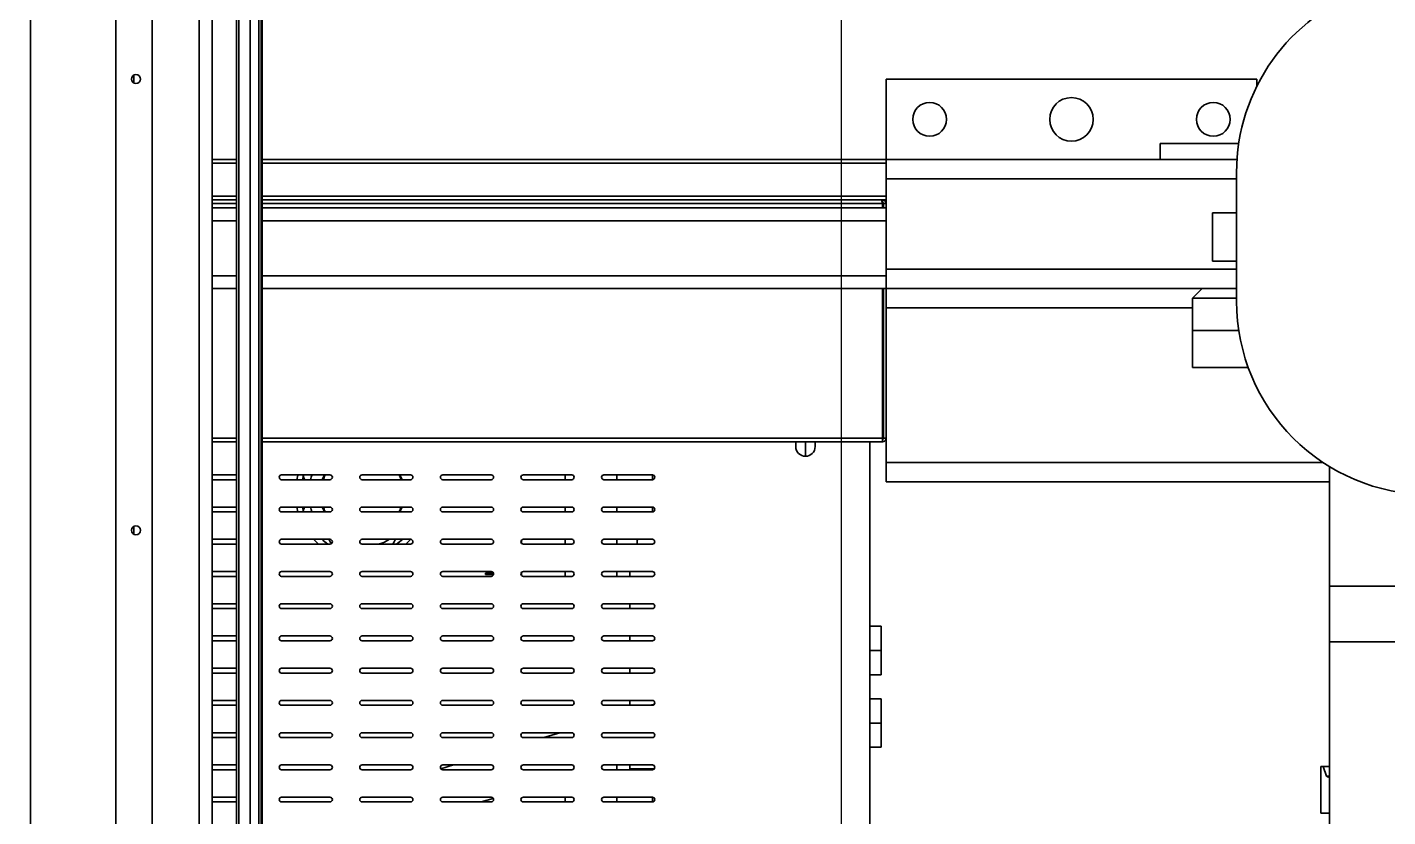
# Model space of a CAD drawing. Header units: millimetres. Extents: x -1052 to 3351, y 0 to 2015.
# Drawn here: x -390.74 to -378.26, y 1691.69 to 1698.94 of the extents above; entities that cross this region are included whole.
import ezdxf

# ---------------------------------------------------------------- set-up
doc = ezdxf.new("R2010")
doc.units = ezdxf.units.MM
doc.layers.add('COLUMN', color=3, linetype='Continuous')

msp = doc.modelspace()

# ---------------------------------------------------------------- linework, layer by layer
at = {"color": 7, "linetype": 'Continuous', "lineweight": 35}
for p, q in [((-389.597, 1706.2106), (-389.597, 1677.3074)), ((-389.597, 1706.2106), (-389.597, 1677.3074)), ((-389.1653, 1705.5597), (-389.1653, 1677.1151)), ((-389.1653, 1705.5597), (-389.1653, 1677.1151)), ((-389.0445, 1678.402), (-389.0445, 1705.5597)), ((-389.0445, 1678.402), (-389.0445, 1705.5597)), ((-390.7137, 1688.9189), (-390.7137, 1704.5983)), ((-390.7137, 1688.9189), (-390.7137, 1704.5983)), ((-389.9298, 1704.5983), (-389.9298, 1688.9189)), ((-389.9298, 1704.5983), (-389.9298, 1688.9189)), ((-388.8226, 1680.9166), (-388.8226, 1704.5835)), ((-388.8226, 1680.9166), (-388.8226, 1704.5835)), ((-388.7995, 1704.5835), (-388.7995, 1680.9166)), ((-388.7995, 1704.5835), (-388.7995, 1680.9166)), ((-388.6981, 1680.9166), (-388.6981, 1704.5835)), ((-388.6981, 1680.9166), (-388.6981, 1704.5835)), ((-388.6185, 1704.5835), (-388.6185, 1680.9166)), ((-388.6185, 1704.5835), (-388.6185, 1680.9166)), ((-388.5968, 1704.5835), (-388.5968, 1680.9166)), ((-388.5968, 1704.5835), (-388.5968, 1680.9166)), ((-388.5859, 1680.9166), (-388.5859, 1704.5835)), ((-388.5859, 1680.9166), (-388.5859, 1704.5835)), ((-389.7641, 1698.4955), (-389.7641, 1698.4238)), ((-389.7641, 1698.4955), (-389.7641, 1698.4238)), ((-379.4594, 1698.4597), (-382.8615, 1698.4597)), ((-382.8615, 1698.4597), (-382.8615, 1697.7201)), ((-379.4594, 1698.4597), (-382.8615, 1698.4597)), ((-382.8615, 1698.4597), (-382.8615, 1697.7201)), ((-379.4594, 1698.3936), (-379.4594, 1698.4597)), ((-379.4594, 1698.3936), (-379.4594, 1698.4597)), ((-379.6252, 1697.868), (-380.3469, 1697.868)), ((-380.3469, 1697.7201), (-380.3469, 1697.868)), ((-379.6252, 1697.868), (-380.3469, 1697.868)), ((-380.3469, 1697.7201), (-380.3469, 1697.868)), ((-389.0445, 1697.7201), (-388.8226, 1697.7201)), ((-389.0445, 1697.7201), (-388.8226, 1697.7201)), ((-389.0445, 1697.687), (-388.8226, 1697.687)), ((-389.0445, 1697.687), (-388.8226, 1697.687)), ((-388.5859, 1697.7201), (-382.8615, 1697.7201)), ((-388.5859, 1697.7201), (-382.8615, 1697.7201)), ((-388.5859, 1697.687), (-382.8615, 1697.687)), ((-388.5859, 1697.687), (-382.8615, 1697.687)), ((-382.8615, 1697.7201), (-382.8615, 1697.5426)), ((-379.6413, 1697.7201), (-382.8615, 1697.7201)), ((-382.8615, 1697.7201), (-382.8615, 1697.5426)), ((-379.6413, 1697.7201), (-382.8615, 1697.7201)), ((-382.8615, 1696.7142), (-382.8615, 1697.5426)), ((-379.6451, 1697.5426), (-382.8615, 1697.5426)), ((-382.8615, 1696.7142), (-382.8615, 1697.5426)), ((-379.6451, 1697.5426), (-382.8615, 1697.5426)), ((-379.6451, 1696.4198), (-379.6451, 1697.6031)), ((-379.6451, 1696.4198), (-379.6451, 1697.6031)), ((-389.0445, 1697.3834), (-388.8226, 1697.3834)), ((-389.0445, 1697.3834), (-388.8226, 1697.3834)), ((-388.5859, 1697.3834), (-382.8615, 1697.3834)), ((-388.5859, 1697.3834), (-382.8615, 1697.3834)), ((-389.0445, 1697.3503), (-388.8226, 1697.3503)), ((-389.0445, 1697.3503), (-388.8226, 1697.3503)), ((-388.8226, 1697.3172), (-389.0445, 1697.3172)), ((-388.8226, 1697.3172), (-389.0445, 1697.3172)), ((-388.8226, 1697.2763), (-389.0445, 1697.2763)), ((-388.8226, 1697.2763), (-389.0445, 1697.2763)), ((-388.5859, 1697.3503), (-382.8615, 1697.3503)), ((-388.5859, 1697.3503), (-382.8615, 1697.3503)), ((-382.8941, 1697.3172), (-388.5859, 1697.3172)), ((-382.8941, 1697.3172), (-388.5859, 1697.3172)), ((-382.8615, 1697.2763), (-388.5859, 1697.2763)), ((-382.8615, 1697.2763), (-388.5859, 1697.2763)), ((-382.8946, 1697.3503), (-382.8946, 1697.3281)), ((-382.8946, 1697.3503), (-382.8946, 1697.3281)), ((-382.8941, 1697.2763), (-382.8941, 1697.3172)), ((-382.8941, 1697.2763), (-382.8941, 1697.3172)), ((-382.8837, 1697.3172), (-382.8615, 1697.3172)), ((-382.8837, 1697.2763), (-382.8837, 1697.3172)), ((-382.8837, 1697.3172), (-382.8615, 1697.3172)), ((-382.8837, 1697.2763), (-382.8837, 1697.3172)), ((-379.6451, 1697.2334), (-379.867, 1697.2334)), ((-379.867, 1697.2334), (-379.867, 1696.7896)), ((-379.6451, 1697.2334), (-379.867, 1697.2334)), ((-379.867, 1697.2334), (-379.867, 1696.7896)), ((-388.8226, 1697.158), (-389.0445, 1697.158)), ((-388.8226, 1697.158), (-389.0445, 1697.158)), ((-382.8615, 1697.158), (-388.5859, 1697.158)), ((-382.8615, 1697.158), (-388.5859, 1697.158)), ((-379.867, 1696.7896), (-379.6451, 1696.7896)), ((-379.867, 1696.7896), (-379.6451, 1696.7896)), ((-388.8226, 1696.6551), (-389.0445, 1696.6551)), ((-388.8226, 1696.6551), (-389.0445, 1696.6551)), ((-382.8615, 1696.6551), (-388.5859, 1696.6551)), ((-382.8615, 1696.6551), (-388.5859, 1696.6551)), ((-382.8615, 1696.7142), (-382.8615, 1696.5367)), ((-379.6451, 1696.7142), (-382.8615, 1696.7142)), ((-382.8615, 1696.7142), (-382.8615, 1696.5367)), ((-379.6451, 1696.7142), (-382.8615, 1696.7142)), ((-388.8226, 1696.5367), (-389.0445, 1696.5367)), ((-388.8226, 1696.5367), (-389.0445, 1696.5367)), ((-382.8615, 1696.5367), (-388.5859, 1696.5367)), ((-382.8615, 1696.5367), (-388.5859, 1696.5367)), ((-382.8941, 1695.1646), (-382.8941, 1696.5367)), ((-382.8941, 1695.1646), (-382.8941, 1696.5367)), ((-382.8837, 1695.1646), (-382.8837, 1696.5367)), ((-382.8837, 1695.1646), (-382.8837, 1696.5367)), ((-382.8615, 1696.5367), (-382.8615, 1696.3592)), ((-379.9623, 1696.5367), (-382.8615, 1696.5367)), ((-382.8615, 1696.5367), (-382.8615, 1696.3592)), ((-379.9623, 1696.5367), (-382.8615, 1696.5367)), ((-379.9623, 1696.5367), (-380.0511, 1696.448)), ((-379.9623, 1696.5367), (-380.0511, 1696.448)), ((-379.9623, 1696.5367), (-379.6451, 1696.5367)), ((-379.9623, 1696.5367), (-379.6451, 1696.5367)), ((-382.8615, 1696.3592), (-382.8615, 1694.9392)), ((-380.0511, 1696.3592), (-382.8615, 1696.3592)), ((-382.8615, 1696.3592), (-382.8615, 1694.9392)), ((-380.0511, 1696.3592), (-382.8615, 1696.3592)), ((-379.6451, 1696.448), (-380.0511, 1696.448)), ((-380.0511, 1696.448), (-380.0511, 1696.1521)), ((-379.6451, 1696.448), (-380.0511, 1696.448)), ((-380.0511, 1696.448), (-380.0511, 1696.1521)), ((-379.6248, 1696.1521), (-380.0511, 1696.1521)), ((-380.0511, 1695.8119), (-380.0511, 1696.1521)), ((-379.6248, 1696.1521), (-380.0511, 1696.1521)), ((-380.0511, 1695.8119), (-380.0511, 1696.1521)), ((-379.5378, 1695.8119), (-380.0511, 1695.8119)), ((-379.5378, 1695.8119), (-380.0511, 1695.8119)), ((-382.8941, 1695.5013), (-382.8837, 1695.5013)), ((-382.8941, 1695.5013), (-382.8837, 1695.5013)), ((-388.8226, 1695.1646), (-389.0445, 1695.1646)), ((-388.8226, 1695.1646), (-389.0445, 1695.1646)), ((-388.8226, 1695.1315), (-389.0445, 1695.1315)), ((-388.8226, 1695.1315), (-389.0445, 1695.1315)), ((-382.8941, 1695.1646), (-388.5859, 1695.1646)), ((-382.8941, 1695.1646), (-388.5859, 1695.1646)), ((-382.8946, 1695.1315), (-388.5859, 1695.1315)), ((-382.8946, 1695.1315), (-388.5859, 1695.1315)), ((-383.6898, 1695.1315), (-383.6898, 1695.0862)), ((-383.6898, 1695.1315), (-383.6898, 1695.0862)), ((-383.6011, 1694.9974), (-383.6011, 1695.1315)), ((-383.6011, 1694.9974), (-383.6011, 1695.1315)), ((-383.5123, 1695.0862), (-383.5123, 1695.1315)), ((-383.5123, 1695.0862), (-383.5123, 1695.1315)), ((-383.0094, 1690.0717), (-383.0094, 1695.1315)), ((-383.0094, 1690.0717), (-383.0094, 1695.1315)), ((-382.8615, 1695.1646), (-382.8837, 1695.1646)), ((-382.8615, 1695.1646), (-382.8837, 1695.1646)), ((-382.8615, 1694.9392), (-382.8615, 1694.7617)), ((-378.8491, 1694.9392), (-382.8615, 1694.9392)), ((-382.8615, 1694.9392), (-382.8615, 1694.7617)), ((-378.8491, 1694.9392), (-382.8615, 1694.9392)), ((-378.7938, 1694.904), (-378.7938, 1693.8043)), ((-378.7938, 1694.904), (-378.7938, 1693.8043)), ((-388.8226, 1694.8273), (-389.0445, 1694.8273)), ((-388.8226, 1694.8273), (-389.0445, 1694.8273)), ((-389.0445, 1694.7829), (-388.8226, 1694.7829)), ((-389.0445, 1694.7829), (-388.8226, 1694.7829)), ((-387.9647, 1694.8273), (-388.4084, 1694.8273)), ((-387.9647, 1694.8273), (-388.4084, 1694.8273)), ((-388.4084, 1694.7829), (-387.9647, 1694.7829)), ((-388.4084, 1694.7829), (-387.9647, 1694.7829)), ((-388.2089, 1694.813), (-388.2046, 1694.8273)), ((-388.2089, 1694.813), (-388.2046, 1694.8273)), ((-387.2251, 1694.8273), (-387.6688, 1694.8273)), ((-387.2251, 1694.8273), (-387.6688, 1694.8273)), ((-387.6688, 1694.7829), (-387.2251, 1694.7829)), ((-387.6688, 1694.7829), (-387.2251, 1694.7829)), ((-386.4855, 1694.8273), (-386.9293, 1694.8273)), ((-386.4855, 1694.8273), (-386.9293, 1694.8273)), ((-386.9293, 1694.7829), (-386.4855, 1694.7829)), ((-386.9293, 1694.7829), (-386.4855, 1694.7829)), ((-385.7459, 1694.8273), (-386.1897, 1694.8273)), ((-385.7459, 1694.8273), (-386.1897, 1694.8273)), ((-386.1897, 1694.7829), (-385.7459, 1694.7829)), ((-386.1897, 1694.7829), (-385.7459, 1694.7829)), ((-385.8051, 1694.7829), (-385.8051, 1694.8273)), ((-385.8051, 1694.7829), (-385.8051, 1694.8273)), ((-385.0063, 1694.8273), (-385.4501, 1694.8273)), ((-385.0063, 1694.8273), (-385.4501, 1694.8273)), ((-385.4501, 1694.7829), (-385.0063, 1694.7829)), ((-385.4501, 1694.7829), (-385.0063, 1694.7829)), ((-385.3317, 1694.7829), (-385.3317, 1694.8273)), ((-385.3317, 1694.7829), (-385.3317, 1694.8273)), ((-385.0063, 1694.7829), (-385.0063, 1694.8273)), ((-385.0063, 1694.7829), (-385.0063, 1694.8273)), ((-378.7938, 1694.7617), (-382.8615, 1694.7617)), ((-378.7938, 1694.7617), (-382.8615, 1694.7617)), ((-388.8226, 1694.5315), (-389.0445, 1694.5315)), ((-388.8226, 1694.5315), (-389.0445, 1694.5315)), ((-389.0445, 1694.4871), (-388.8226, 1694.4871)), ((-389.0445, 1694.4871), (-388.8226, 1694.4871)), ((-387.9647, 1694.5315), (-388.4084, 1694.5315)), ((-387.9647, 1694.5315), (-388.4084, 1694.5315)), ((-388.4084, 1694.4871), (-387.9647, 1694.4871)), ((-388.4084, 1694.4871), (-387.9647, 1694.4871)), ((-388.2046, 1694.4871), (-388.2089, 1694.5014)), ((-388.2046, 1694.4871), (-388.2089, 1694.5014)), ((-387.2251, 1694.5315), (-387.6688, 1694.5315)), ((-387.2251, 1694.5315), (-387.6688, 1694.5315)), ((-387.6688, 1694.4871), (-387.2251, 1694.4871)), ((-387.6688, 1694.4871), (-387.2251, 1694.4871)), ((-386.4855, 1694.5315), (-386.9293, 1694.5315)), ((-386.4855, 1694.5315), (-386.9293, 1694.5315)), ((-386.9293, 1694.4871), (-386.4855, 1694.4871)), ((-386.9293, 1694.4871), (-386.4855, 1694.4871)), ((-385.7459, 1694.5315), (-386.1897, 1694.5315)), ((-385.7459, 1694.5315), (-386.1897, 1694.5315)), ((-386.1897, 1694.4871), (-385.7459, 1694.4871)), ((-386.1897, 1694.4871), (-385.7459, 1694.4871)), ((-385.8051, 1694.4871), (-385.8051, 1694.5315)), ((-385.8051, 1694.4871), (-385.8051, 1694.5315)), ((-385.0063, 1694.5315), (-385.4501, 1694.5315)), ((-385.0063, 1694.5315), (-385.4501, 1694.5315)), ((-385.4501, 1694.4871), (-385.0063, 1694.4871)), ((-385.4501, 1694.4871), (-385.0063, 1694.4871)), ((-385.3317, 1694.4871), (-385.3317, 1694.5315)), ((-385.3317, 1694.4871), (-385.3317, 1694.5315)), ((-385.0063, 1694.4871), (-385.0063, 1694.5315)), ((-385.0063, 1694.4871), (-385.0063, 1694.5315)), ((-389.7641, 1694.3538), (-389.7641, 1694.2821)), ((-389.7641, 1694.3538), (-389.7641, 1694.2821)), ((-388.8226, 1694.2356), (-389.0445, 1694.2356)), ((-388.8226, 1694.2356), (-389.0445, 1694.2356)), ((-387.9647, 1694.2356), (-388.4084, 1694.2356)), ((-387.9647, 1694.2356), (-388.4084, 1694.2356)), ((-387.2251, 1694.2356), (-387.6688, 1694.2356)), ((-387.2251, 1694.2356), (-387.6688, 1694.2356)), ((-386.4855, 1694.2356), (-386.9293, 1694.2356)), ((-386.4855, 1694.2356), (-386.9293, 1694.2356)), ((-385.7459, 1694.2356), (-386.1897, 1694.2356)), ((-385.7459, 1694.2356), (-386.1897, 1694.2356)), ((-385.8051, 1694.1913), (-385.8051, 1694.2356)), ((-385.8051, 1694.1913), (-385.8051, 1694.2356)), ((-385.0063, 1694.2356), (-385.4501, 1694.2356)), ((-385.0063, 1694.2356), (-385.4501, 1694.2356)), ((-385.3317, 1694.1913), (-385.3317, 1694.2356)), ((-385.3317, 1694.1913), (-385.3317, 1694.2356)), ((-385.1468, 1694.232), (-385.1321, 1694.2356)), ((-385.1468, 1694.2356), (-385.1468, 1694.232)), ((-385.1468, 1694.232), (-385.1321, 1694.2356)), ((-385.1468, 1694.2356), (-385.1468, 1694.232)), ((-389.0445, 1694.1913), (-388.8226, 1694.1913)), ((-389.0445, 1694.1913), (-388.8226, 1694.1913)), ((-388.4084, 1694.1913), (-387.9647, 1694.1913)), ((-388.4084, 1694.1913), (-387.9647, 1694.1913)), ((-387.6688, 1694.1913), (-387.2251, 1694.1913)), ((-387.6688, 1694.1913), (-387.2251, 1694.1913)), ((-386.9293, 1694.1913), (-386.4855, 1694.1913)), ((-386.9293, 1694.1913), (-386.4855, 1694.1913)), ((-386.207, 1694.2273), (-386.207, 1694.1996)), ((-386.207, 1694.2273), (-386.207, 1694.1996)), ((-386.1897, 1694.1913), (-385.7459, 1694.1913)), ((-386.1897, 1694.1913), (-385.7459, 1694.1913)), ((-385.4501, 1694.1913), (-385.0063, 1694.1913)), ((-385.4501, 1694.1913), (-385.0063, 1694.1913)), ((-385.1468, 1694.1913), (-385.1468, 1694.232)), ((-385.1468, 1694.1913), (-385.1468, 1694.232)), ((-388.8226, 1693.9398), (-389.0445, 1693.9398)), ((-388.8226, 1693.9398), (-389.0445, 1693.9398)), ((-389.0445, 1693.8954), (-388.8226, 1693.8954)), ((-389.0445, 1693.8954), (-388.8226, 1693.8954)), ((-387.9647, 1693.9398), (-388.4084, 1693.9398)), ((-387.9647, 1693.9398), (-388.4084, 1693.9398)), ((-388.4084, 1693.8954), (-387.9647, 1693.8954)), ((-388.4084, 1693.8954), (-387.9647, 1693.8954)), ((-387.2251, 1693.9398), (-387.6688, 1693.9398)), ((-387.2251, 1693.9398), (-387.6688, 1693.9398)), ((-387.6688, 1693.8954), (-387.2251, 1693.8954)), ((-387.6688, 1693.8954), (-387.2251, 1693.8954)), ((-386.4855, 1693.9398), (-386.9293, 1693.9398)), ((-386.4855, 1693.9398), (-386.9293, 1693.9398)), ((-386.9293, 1693.8954), (-386.4855, 1693.8954)), ((-386.9293, 1693.8954), (-386.4855, 1693.8954)), ((-386.4646, 1693.925), (-386.5373, 1693.925)), ((-386.5373, 1693.925), (-386.5373, 1693.9132)), ((-386.4646, 1693.925), (-386.5373, 1693.925)), ((-386.5373, 1693.925), (-386.5373, 1693.9132)), ((-386.5373, 1693.9132), (-386.4638, 1693.9132)), ((-386.5373, 1693.9132), (-386.4638, 1693.9132)), ((-386.207, 1693.9314), (-386.207, 1693.9038)), ((-386.207, 1693.9314), (-386.207, 1693.9038)), ((-385.7459, 1693.9398), (-386.1897, 1693.9398)), ((-385.7459, 1693.9398), (-386.1897, 1693.9398)), ((-386.1897, 1693.8954), (-385.7459, 1693.8954)), ((-386.1897, 1693.8954), (-385.7459, 1693.8954)), ((-385.8051, 1693.8954), (-385.8051, 1693.9398)), ((-385.8051, 1693.8954), (-385.8051, 1693.9398)), ((-385.0063, 1693.9398), (-385.4501, 1693.9398)), ((-385.0063, 1693.9398), (-385.4501, 1693.9398)), ((-385.4501, 1693.8954), (-385.0063, 1693.8954)), ((-385.4501, 1693.8954), (-385.0063, 1693.8954)), ((-385.3317, 1693.8954), (-385.3317, 1693.9398)), ((-385.3317, 1693.8954), (-385.3317, 1693.9398)), ((-385.2134, 1693.9398), (-385.2134, 1693.8954)), ((-385.2134, 1693.9398), (-385.2134, 1693.8954)), ((-378.7938, 1693.8043), (-378.1281, 1693.8043)), ((-378.7938, 1693.2956), (-378.7938, 1693.8043)), ((-378.7938, 1693.8043), (-378.1281, 1693.8043)), ((-378.7938, 1693.2956), (-378.7938, 1693.8043)), ((-388.8226, 1693.644), (-389.0445, 1693.644)), ((-388.8226, 1693.644), (-389.0445, 1693.644)), ((-387.9647, 1693.644), (-388.4084, 1693.644)), ((-387.9647, 1693.644), (-388.4084, 1693.644)), ((-387.2251, 1693.644), (-387.6688, 1693.644)), ((-387.2251, 1693.644), (-387.6688, 1693.644)), ((-386.4855, 1693.644), (-386.9293, 1693.644)), ((-386.4855, 1693.644), (-386.9293, 1693.644)), ((-385.7459, 1693.644), (-386.1897, 1693.644)), ((-385.7459, 1693.644), (-386.1897, 1693.644)), ((-385.0063, 1693.644), (-385.4501, 1693.644)), ((-385.0063, 1693.644), (-385.4501, 1693.644)), ((-385.2134, 1693.644), (-385.2134, 1693.5996)), ((-385.2134, 1693.644), (-385.2134, 1693.5996)), ((-389.0445, 1693.5996), (-388.8226, 1693.5996)), ((-389.0445, 1693.5996), (-388.8226, 1693.5996)), ((-388.4084, 1693.5996), (-387.9647, 1693.5996)), ((-388.4084, 1693.5996), (-387.9647, 1693.5996)), ((-387.6688, 1693.5996), (-387.2251, 1693.5996)), ((-387.6688, 1693.5996), (-387.2251, 1693.5996)), ((-386.9293, 1693.5996), (-386.4855, 1693.5996)), ((-386.9293, 1693.5996), (-386.4855, 1693.5996)), ((-386.1897, 1693.5996), (-385.7459, 1693.5996)), ((-386.1897, 1693.5996), (-385.7459, 1693.5996)), ((-385.4501, 1693.5996), (-385.0063, 1693.5996)), ((-385.4501, 1693.5996), (-385.0063, 1693.5996)), ((-382.9059, 1693.4369), (-383.0094, 1693.4369)), ((-382.9059, 1693.4369), (-383.0094, 1693.4369)), ((-382.9059, 1693.4369), (-382.9059, 1693.215)), ((-382.9059, 1693.4369), (-382.9059, 1693.215)), ((-388.8226, 1693.3481), (-389.0445, 1693.3481)), ((-388.8226, 1693.3481), (-389.0445, 1693.3481)), ((-389.0445, 1693.3037), (-388.8226, 1693.3037)), ((-389.0445, 1693.3037), (-388.8226, 1693.3037)), ((-387.9647, 1693.3481), (-388.4084, 1693.3481)), ((-387.9647, 1693.3481), (-388.4084, 1693.3481)), ((-388.4084, 1693.3037), (-387.9647, 1693.3037)), ((-388.4084, 1693.3037), (-387.9647, 1693.3037)), ((-387.2251, 1693.3481), (-387.6688, 1693.3481)), ((-387.2251, 1693.3481), (-387.6688, 1693.3481)), ((-387.6688, 1693.3037), (-387.2251, 1693.3037)), ((-387.6688, 1693.3037), (-387.2251, 1693.3037)), ((-386.4855, 1693.3481), (-386.9293, 1693.3481)), ((-386.4855, 1693.3481), (-386.9293, 1693.3481)), ((-386.9293, 1693.3037), (-386.4855, 1693.3037)), ((-386.9293, 1693.3037), (-386.4855, 1693.3037)), ((-385.7459, 1693.3481), (-386.1897, 1693.3481)), ((-385.7459, 1693.3481), (-386.1897, 1693.3481)), ((-386.1897, 1693.3037), (-385.7459, 1693.3037)), ((-386.1897, 1693.3037), (-385.7459, 1693.3037)), ((-385.0063, 1693.3481), (-385.4501, 1693.3481)), ((-385.0063, 1693.3481), (-385.4501, 1693.3481)), ((-385.4501, 1693.3037), (-385.0063, 1693.3037)), ((-385.4501, 1693.3037), (-385.0063, 1693.3037)), ((-385.2134, 1693.3481), (-385.2134, 1693.3037)), ((-385.2134, 1693.3481), (-385.2134, 1693.3037)), ((-378.1281, 1693.2956), (-378.7938, 1693.2956)), ((-378.7938, 1693.2956), (-378.7938, 1683.8749)), ((-378.1281, 1693.2956), (-378.7938, 1693.2956)), ((-378.7938, 1693.2956), (-378.7938, 1683.8749)), ((-382.9059, 1693.215), (-383.0094, 1693.215)), ((-382.9059, 1693.215), (-383.0094, 1693.215)), ((-382.9059, 1693.215), (-382.9059, 1692.9931)), ((-382.9059, 1693.215), (-382.9059, 1692.9931)), ((-388.8226, 1693.0523), (-389.0445, 1693.0523)), ((-388.8226, 1693.0523), (-389.0445, 1693.0523)), ((-389.0445, 1693.0079), (-388.8226, 1693.0079)), ((-389.0445, 1693.0079), (-388.8226, 1693.0079)), ((-387.9647, 1693.0523), (-388.4084, 1693.0523)), ((-387.9647, 1693.0523), (-388.4084, 1693.0523)), ((-388.4084, 1693.0079), (-387.9647, 1693.0079)), ((-388.4084, 1693.0079), (-387.9647, 1693.0079)), ((-387.2251, 1693.0523), (-387.6688, 1693.0523)), ((-387.2251, 1693.0523), (-387.6688, 1693.0523)), ((-387.6688, 1693.0079), (-387.2251, 1693.0079)), ((-387.6688, 1693.0079), (-387.2251, 1693.0079)), ((-386.4855, 1693.0523), (-386.9293, 1693.0523)), ((-386.4855, 1693.0523), (-386.9293, 1693.0523)), ((-386.9293, 1693.0079), (-386.4855, 1693.0079)), ((-386.9293, 1693.0079), (-386.4855, 1693.0079)), ((-385.7459, 1693.0523), (-386.1897, 1693.0523)), ((-385.7459, 1693.0523), (-386.1897, 1693.0523)), ((-386.1897, 1693.0079), (-385.7459, 1693.0079)), ((-386.1897, 1693.0079), (-385.7459, 1693.0079)), ((-385.0063, 1693.0523), (-385.4501, 1693.0523)), ((-385.0063, 1693.0523), (-385.4501, 1693.0523)), ((-385.4501, 1693.0079), (-385.0063, 1693.0079)), ((-385.4501, 1693.0079), (-385.0063, 1693.0079)), ((-385.2134, 1693.0523), (-385.2134, 1693.0079)), ((-385.2134, 1693.0523), (-385.2134, 1693.0079)), ((-383.0094, 1692.9931), (-382.9059, 1692.9931)), ((-383.0094, 1692.9931), (-382.9059, 1692.9931)), ((-388.8226, 1692.7564), (-389.0445, 1692.7564)), ((-388.8226, 1692.7564), (-389.0445, 1692.7564)), ((-387.9647, 1692.7564), (-388.4084, 1692.7564)), ((-387.9647, 1692.7564), (-388.4084, 1692.7564)), ((-387.2251, 1692.7564), (-387.6688, 1692.7564)), ((-387.2251, 1692.7564), (-387.6688, 1692.7564)), ((-386.4855, 1692.7564), (-386.9293, 1692.7564)), ((-386.4855, 1692.7564), (-386.9293, 1692.7564)), ((-385.7459, 1692.7564), (-386.1897, 1692.7564)), ((-385.7459, 1692.7564), (-386.1897, 1692.7564)), ((-385.0063, 1692.7564), (-385.4501, 1692.7564)), ((-385.0063, 1692.7564), (-385.4501, 1692.7564)), ((-385.2134, 1692.7564), (-385.2134, 1692.7121)), ((-385.2134, 1692.7564), (-385.2134, 1692.7121)), ((-382.9059, 1692.7712), (-383.0094, 1692.7712)), ((-382.9059, 1692.7712), (-383.0094, 1692.7712)), ((-382.9059, 1692.7712), (-382.9059, 1692.5494)), ((-382.9059, 1692.7712), (-382.9059, 1692.5494)), ((-389.0445, 1692.7121), (-388.8226, 1692.7121)), ((-389.0445, 1692.7121), (-388.8226, 1692.7121)), ((-388.4084, 1692.7121), (-387.9647, 1692.7121)), ((-388.4084, 1692.7121), (-387.9647, 1692.7121)), ((-387.6688, 1692.7121), (-387.2251, 1692.7121)), ((-387.6688, 1692.7121), (-387.2251, 1692.7121)), ((-386.9293, 1692.7121), (-386.4855, 1692.7121)), ((-386.9293, 1692.7121), (-386.4855, 1692.7121)), ((-386.1897, 1692.7121), (-385.7459, 1692.7121)), ((-386.1897, 1692.7121), (-385.7459, 1692.7121)), ((-385.4501, 1692.7121), (-385.0063, 1692.7121)), ((-385.4501, 1692.7121), (-385.0063, 1692.7121)), ((-385.0257, 1692.7121), (-384.9867, 1692.7239)), ((-385.0257, 1692.7121), (-384.9867, 1692.7239)), ((-382.9059, 1692.5494), (-383.0094, 1692.5494)), ((-382.9059, 1692.5494), (-383.0094, 1692.5494)), ((-382.9059, 1692.5494), (-382.9059, 1692.3275)), ((-382.9059, 1692.5494), (-382.9059, 1692.3275)), ((-388.8226, 1692.4606), (-389.0445, 1692.4606)), ((-388.8226, 1692.4606), (-389.0445, 1692.4606)), ((-389.0445, 1692.4162), (-388.8226, 1692.4162)), ((-389.0445, 1692.4162), (-388.8226, 1692.4162)), ((-387.9647, 1692.4606), (-388.4084, 1692.4606)), ((-387.9647, 1692.4606), (-388.4084, 1692.4606)), ((-388.4084, 1692.4162), (-387.9647, 1692.4162)), ((-388.4084, 1692.4162), (-387.9647, 1692.4162)), ((-387.2251, 1692.4606), (-387.6688, 1692.4606)), ((-387.2251, 1692.4606), (-387.6688, 1692.4606)), ((-387.6688, 1692.4162), (-387.2251, 1692.4162)), ((-387.6688, 1692.4162), (-387.2251, 1692.4162)), ((-386.4855, 1692.4606), (-386.9293, 1692.4606)), ((-386.4855, 1692.4606), (-386.9293, 1692.4606)), ((-386.9293, 1692.4162), (-386.4855, 1692.4162)), ((-386.9293, 1692.4162), (-386.4855, 1692.4162)), ((-385.7459, 1692.4606), (-386.1897, 1692.4606)), ((-385.7459, 1692.4606), (-386.1897, 1692.4606)), ((-386.1897, 1692.4162), (-385.7459, 1692.4162)), ((-386.1897, 1692.4162), (-385.7459, 1692.4162)), ((-386.0009, 1692.4162), (-385.8546, 1692.4606)), ((-386.0009, 1692.4162), (-385.8546, 1692.4606)), ((-385.0063, 1692.4606), (-385.4501, 1692.4606)), ((-385.0063, 1692.4606), (-385.4501, 1692.4606)), ((-385.4501, 1692.4162), (-385.0063, 1692.4162)), ((-385.4501, 1692.4162), (-385.0063, 1692.4162)), ((-383.0094, 1692.3275), (-382.9059, 1692.3275)), ((-383.0094, 1692.3275), (-382.9059, 1692.3275)), ((-388.8226, 1692.1648), (-389.0445, 1692.1648)), ((-388.8226, 1692.1648), (-389.0445, 1692.1648)), ((-389.0445, 1692.1204), (-388.8226, 1692.1204)), ((-389.0445, 1692.1204), (-388.8226, 1692.1204)), ((-387.9647, 1692.1648), (-388.4084, 1692.1648)), ((-387.9647, 1692.1648), (-388.4084, 1692.1648)), ((-388.4084, 1692.1204), (-387.9647, 1692.1204)), ((-388.4084, 1692.1204), (-387.9647, 1692.1204)), ((-387.2251, 1692.1648), (-387.6688, 1692.1648)), ((-387.2251, 1692.1648), (-387.6688, 1692.1648)), ((-387.6688, 1692.1204), (-387.2251, 1692.1204)), ((-387.6688, 1692.1204), (-387.2251, 1692.1204)), ((-386.947, 1692.1292), (-386.8299, 1692.1648)), ((-386.947, 1692.1292), (-386.8299, 1692.1648)), ((-386.4855, 1692.1648), (-386.9293, 1692.1648)), ((-386.4855, 1692.1648), (-386.9293, 1692.1648)), ((-386.9293, 1692.1204), (-386.4855, 1692.1204)), ((-386.9293, 1692.1204), (-386.4855, 1692.1204)), ((-385.7459, 1692.1648), (-386.1897, 1692.1648)), ((-385.7459, 1692.1648), (-386.1897, 1692.1648)), ((-386.1897, 1692.1204), (-385.7459, 1692.1204)), ((-386.1897, 1692.1204), (-385.7459, 1692.1204)), ((-385.0063, 1692.1648), (-385.4501, 1692.1648)), ((-385.0063, 1692.1648), (-385.4501, 1692.1648)), ((-385.4501, 1692.1204), (-385.0063, 1692.1204)), ((-385.4501, 1692.1204), (-385.0063, 1692.1204)), ((-385.3317, 1692.1204), (-385.3317, 1692.1648)), ((-385.3317, 1692.1204), (-385.3317, 1692.1648)), ((-385.2134, 1692.1648), (-385.2134, 1692.1278)), ((-385.2134, 1692.1648), (-385.2134, 1692.1278)), ((-385.2134, 1692.1278), (-385.2134, 1692.1204)), ((-384.9898, 1692.1278), (-385.2134, 1692.1278)), ((-385.2134, 1692.1278), (-385.2134, 1692.1204)), ((-384.9898, 1692.1278), (-385.2134, 1692.1278)), ((-378.8721, 1692.151), (-378.8721, 1691.722)), ((-378.8721, 1692.151), (-378.8513, 1692.151)), ((-378.8721, 1692.151), (-378.8721, 1691.722)), ((-378.8721, 1692.151), (-378.8513, 1692.151)), ((-378.8513, 1692.151), (-378.8191, 1692.0625)), ((-378.7938, 1692.151), (-378.8513, 1692.151)), ((-378.8513, 1692.151), (-378.8191, 1692.0625)), ((-378.7938, 1692.151), (-378.8513, 1692.151)), ((-378.7938, 1692.0625), (-378.8191, 1692.0625)), ((-378.7938, 1692.0625), (-378.8191, 1692.0625)), ((-378.8022, 1692.0511), (-378.7942, 1692.0511)), ((-378.8022, 1692.0511), (-378.7942, 1692.0511)), ((-388.8226, 1691.8689), (-389.0445, 1691.8689)), ((-388.8226, 1691.8689), (-389.0445, 1691.8689)), ((-387.9647, 1691.8689), (-388.4084, 1691.8689)), ((-387.9647, 1691.8689), (-388.4084, 1691.8689)), ((-387.2251, 1691.8689), (-387.6688, 1691.8689)), ((-387.2251, 1691.8689), (-387.6688, 1691.8689)), ((-386.4855, 1691.8689), (-386.9293, 1691.8689)), ((-386.4855, 1691.8689), (-386.9293, 1691.8689)), ((-386.207, 1691.8606), (-386.207, 1691.8601)), ((-386.207, 1691.8606), (-386.207, 1691.8601)), ((-385.7459, 1691.8689), (-386.1897, 1691.8689)), ((-385.7459, 1691.8689), (-386.1897, 1691.8689)), ((-385.8051, 1691.8689), (-385.8051, 1691.8246)), ((-385.8051, 1691.8689), (-385.8051, 1691.8246)), ((-385.0063, 1691.8689), (-385.4501, 1691.8689)), ((-385.0063, 1691.8689), (-385.4501, 1691.8689)), ((-385.3317, 1691.8246), (-385.3317, 1691.8689)), ((-385.3317, 1691.8246), (-385.3317, 1691.8689)), ((-385.0063, 1691.8246), (-385.0063, 1691.8689)), ((-385.0063, 1691.8246), (-385.0063, 1691.8689)), ((-389.0445, 1691.8246), (-388.8226, 1691.8246)), ((-389.0445, 1691.8246), (-388.8226, 1691.8246)), ((-388.4084, 1691.8246), (-387.9647, 1691.8246)), ((-388.4084, 1691.8246), (-387.9647, 1691.8246)), ((-387.6688, 1691.8246), (-387.2251, 1691.8246)), ((-387.6688, 1691.8246), (-387.2251, 1691.8246)), ((-386.9293, 1691.8246), (-386.4855, 1691.8246)), ((-386.9293, 1691.8246), (-386.4855, 1691.8246)), ((-386.5756, 1691.8246), (-386.4662, 1691.8577)), ((-386.5756, 1691.8246), (-386.4662, 1691.8577)), ((-386.2074, 1691.8601), (-386.207, 1691.8601)), ((-386.2074, 1691.8601), (-386.207, 1691.8601)), ((-386.1897, 1691.8246), (-385.7459, 1691.8246)), ((-386.1897, 1691.8246), (-385.7459, 1691.8246)), ((-385.4501, 1691.8246), (-385.0063, 1691.8246)), ((-385.4501, 1691.8246), (-385.0063, 1691.8246)), ((-378.8721, 1691.722), (-378.7938, 1691.722)), ((-378.8721, 1691.722), (-378.7938, 1691.722))]:
    msp.add_line(p, q, dxfattribs=at)
for points in [[(-388.2697, 1694.7829), (-388.2593, 1694.8252), (-388.2587, 1694.8273)], [(-388.2697, 1694.7829), (-388.2593, 1694.8252), (-388.2587, 1694.8273)], [(-388.2167, 1694.7829), (-388.214, 1694.794), (-388.2089, 1694.813)], [(-388.2167, 1694.7829), (-388.214, 1694.794), (-388.2089, 1694.813)], [(-388.0343, 1694.7829), (-388.032, 1694.7894), (-388.0158, 1694.8273)], [(-388.0343, 1694.7829), (-388.032, 1694.7894), (-388.0158, 1694.8273)], [(-387.3219, 1694.8273), (-387.3057, 1694.7894), (-387.3034, 1694.7829)], [(-387.3219, 1694.8273), (-387.3057, 1694.7894), (-387.3034, 1694.7829)], [(-388.2587, 1694.4871), (-388.2593, 1694.4892), (-388.2697, 1694.5315)], [(-388.2587, 1694.4871), (-388.2593, 1694.4892), (-388.2697, 1694.5315)], [(-388.2089, 1694.5014), (-388.214, 1694.5204), (-388.2167, 1694.5315)], [(-388.2089, 1694.5014), (-388.214, 1694.5204), (-388.2167, 1694.5315)], [(-388.0158, 1694.4871), (-388.032, 1694.525), (-388.0343, 1694.5315)], [(-388.0158, 1694.4871), (-388.032, 1694.525), (-388.0343, 1694.5315)], [(-387.3034, 1694.5315), (-387.3057, 1694.525), (-387.3219, 1694.4871)], [(-387.3034, 1694.5315), (-387.3057, 1694.525), (-387.3219, 1694.4871)], [(-388.0685, 1694.1913), (-388.0824, 1694.2035), (-388.1151, 1694.2356)], [(-388.0685, 1694.1913), (-388.0824, 1694.2035), (-388.1151, 1694.2356)], [(-387.2227, 1694.2355), (-387.2553, 1694.2035), (-387.2692, 1694.1913)], [(-387.2227, 1694.2355), (-387.2553, 1694.2035), (-387.2692, 1694.1913)]]:
    msp.add_lwpolyline(points, dxfattribs=at)
for centre, radius in [((-389.7449, 1698.4597), 0.0407), ((-389.7449, 1698.4597), 0.0407), ((-382.4621, 1698.0899), 0.1553), ((-382.4621, 1698.0899), 0.1553), ((-381.1604, 1698.0899), 0.1997), ((-381.1604, 1698.0899), 0.1997), ((-379.8588, 1698.0899), 0.1553), ((-379.8588, 1698.0899), 0.1553), ((-389.7449, 1694.318), 0.0407), ((-389.7449, 1694.318), 0.0407)]:
    msp.add_circle(centre, radius, dxfattribs=at)
for centre, radius, start, end in [((-377.8701, 1697.6031), 1.775, 109.08441, 180), ((-377.8701, 1697.6031), 1.775, 109.08441, 180), ((-377.8701, 1696.4198), 1.775, 180, 270), ((-377.8701, 1696.4198), 1.775, 180, 270), ((-383.6011, 1695.0862), 0.0888, 180, 270), ((-383.6011, 1695.0862), 0.0888, 180, 270), ((-383.6011, 1695.0862), 0.0888, 270, 0), ((-383.6011, 1695.0862), 0.0888, 270, 0), ((-388.4084, 1694.8051), 0.0222, 90, 270), ((-388.4084, 1694.8051), 0.0222, 90, 270), ((-387.9647, 1694.8051), 0.0222, 270, 90), ((-387.9647, 1694.8051), 0.0222, 270, 90), ((-387.6688, 1694.8051), 0.0222, 90, 270), ((-387.6688, 1694.8051), 0.0222, 90, 270), ((-387.2251, 1694.8051), 0.0222, 270, 90), ((-387.2251, 1694.8051), 0.0222, 270, 90), ((-386.9293, 1694.8051), 0.0222, 90, 270), ((-386.9293, 1694.8051), 0.0222, 90, 270), ((-386.4855, 1694.8051), 0.0222, 270, 90), ((-386.4855, 1694.8051), 0.0222, 270, 90), ((-386.1897, 1694.8051), 0.0222, 90, 270), ((-386.1897, 1694.8051), 0.0222, 90, 270), ((-385.7459, 1694.8051), 0.0222, 270, 90), ((-385.7459, 1694.8051), 0.0222, 270, 90), ((-385.4501, 1694.8051), 0.0222, 90, 270), ((-385.4501, 1694.8051), 0.0222, 90, 270), ((-385.0063, 1694.8051), 0.0222, 270, 90), ((-385.0063, 1694.8051), 0.0222, 270, 90), ((-388.4084, 1694.5093), 0.0222, 90, 270), ((-388.4084, 1694.5093), 0.0222, 90, 270), ((-387.9647, 1694.5093), 0.0222, 270, 90), ((-387.9647, 1694.5093), 0.0222, 270, 90), ((-387.6688, 1694.5093), 0.0222, 90, 270), ((-387.6688, 1694.5093), 0.0222, 90, 270), ((-387.2251, 1694.5093), 0.0222, 270, 90), ((-387.2251, 1694.5093), 0.0222, 270, 90), ((-386.9293, 1694.5093), 0.0222, 90, 270), ((-386.9293, 1694.5093), 0.0222, 90, 270), ((-386.4855, 1694.5093), 0.0222, 270, 90), ((-386.4855, 1694.5093), 0.0222, 270, 90), ((-386.1897, 1694.5093), 0.0222, 90, 270), ((-386.1897, 1694.5093), 0.0222, 90, 270), ((-385.7459, 1694.5093), 0.0222, 270, 90), ((-385.7459, 1694.5093), 0.0222, 270, 90), ((-385.4501, 1694.5093), 0.0222, 90, 270), ((-385.4501, 1694.5093), 0.0222, 90, 270), ((-385.0063, 1694.5093), 0.0222, 270, 90), ((-385.0063, 1694.5093), 0.0222, 270, 90), ((-388.4084, 1694.2134), 0.0222, 90, 270), ((-388.4084, 1694.2134), 0.0222, 90, 270), ((-387.6688, 1694.6572), 0.5621, 228.59038, 235.99076), ((-387.6688, 1694.6572), 0.5621, 228.59038, 235.99076), ((-387.9647, 1694.2134), 0.0222, 270, 90), ((-387.9647, 1694.2134), 0.0222, 270, 90), ((-387.6688, 1694.2134), 0.0222, 90, 270), ((-387.6688, 1694.2134), 0.0222, 90, 270), ((-387.6688, 1694.6572), 0.5621, 304.00924, 311.40962), ((-387.6688, 1694.6572), 0.5621, 304.00924, 311.40962), ((-387.2251, 1694.2134), 0.0222, 270, 90), ((-387.2251, 1694.2134), 0.0222, 270, 90), ((-386.9293, 1694.2134), 0.0222, 90, 270), ((-386.9293, 1694.2134), 0.0222, 90, 270), ((-386.4855, 1694.2134), 0.0222, 270, 90), ((-386.4855, 1694.2134), 0.0222, 270, 90), ((-386.1897, 1694.2134), 0.0222, 90, 270), ((-386.1897, 1694.2134), 0.0222, 90, 270), ((-385.7459, 1694.2134), 0.0222, 270, 90), ((-385.7459, 1694.2134), 0.0222, 270, 90), ((-385.4501, 1694.2134), 0.0222, 90, 270), ((-385.4501, 1694.2134), 0.0222, 90, 270), ((-385.0063, 1694.2134), 0.0222, 270, 90), ((-385.0063, 1694.2134), 0.0222, 270, 90), ((-388.4084, 1693.9176), 0.0222, 90, 270), ((-388.4084, 1693.9176), 0.0222, 90, 270), ((-387.9647, 1693.9176), 0.0222, 270, 90), ((-387.9647, 1693.9176), 0.0222, 270, 90), ((-387.6688, 1693.9176), 0.0222, 90, 270), ((-387.6688, 1693.9176), 0.0222, 90, 270), ((-387.2251, 1693.9176), 0.0222, 270, 90), ((-387.2251, 1693.9176), 0.0222, 270, 90), ((-386.9293, 1693.9176), 0.0222, 90, 270), ((-386.9293, 1693.9176), 0.0222, 90, 270), ((-386.4855, 1693.9176), 0.0222, 270, 90), ((-386.4855, 1693.9176), 0.0222, 270, 90), ((-386.1897, 1693.9176), 0.0222, 90, 270), ((-386.1897, 1693.9176), 0.0222, 90, 270), ((-385.7459, 1693.9176), 0.0222, 270, 90), ((-385.7459, 1693.9176), 0.0222, 270, 90), ((-385.4501, 1693.9176), 0.0222, 90, 270), ((-385.4501, 1693.9176), 0.0222, 90, 270), ((-385.0063, 1693.9176), 0.0222, 270, 90), ((-385.0063, 1693.9176), 0.0222, 270, 90), ((-388.4084, 1693.6218), 0.0222, 90, 270), ((-388.4084, 1693.6218), 0.0222, 90, 270), ((-387.9647, 1693.6218), 0.0222, 270, 90), ((-387.9647, 1693.6218), 0.0222, 270, 90), ((-387.6688, 1693.6218), 0.0222, 90, 270), ((-387.6688, 1693.6218), 0.0222, 90, 270), ((-387.2251, 1693.6218), 0.0222, 270, 90), ((-387.2251, 1693.6218), 0.0222, 270, 90), ((-386.9293, 1693.6218), 0.0222, 90, 270), ((-386.9293, 1693.6218), 0.0222, 90, 270), ((-386.4855, 1693.6218), 0.0222, 270, 90), ((-386.4855, 1693.6218), 0.0222, 270, 90), ((-386.1897, 1693.6218), 0.0222, 90, 270), ((-386.1897, 1693.6218), 0.0222, 90, 270), ((-385.7459, 1693.6218), 0.0222, 270, 90), ((-385.7459, 1693.6218), 0.0222, 270, 90), ((-385.4501, 1693.6218), 0.0222, 90, 270), ((-385.4501, 1693.6218), 0.0222, 90, 270), ((-385.0063, 1693.6218), 0.0222, 270, 90), ((-385.0063, 1693.6218), 0.0222, 270, 90), ((-388.4084, 1693.3259), 0.0222, 90, 270), ((-388.4084, 1693.3259), 0.0222, 90, 270), ((-387.9647, 1693.3259), 0.0222, 270, 90), ((-387.9647, 1693.3259), 0.0222, 270, 90), ((-387.6688, 1693.3259), 0.0222, 90, 270), ((-387.6688, 1693.3259), 0.0222, 90, 270), ((-387.2251, 1693.3259), 0.0222, 270, 90), ((-387.2251, 1693.3259), 0.0222, 270, 90), ((-386.9293, 1693.3259), 0.0222, 90, 270), ((-386.9293, 1693.3259), 0.0222, 90, 270), ((-386.4855, 1693.3259), 0.0222, 270, 90), ((-386.4855, 1693.3259), 0.0222, 270, 90), ((-386.1897, 1693.3259), 0.0222, 90, 270), ((-386.1897, 1693.3259), 0.0222, 90, 270), ((-385.7459, 1693.3259), 0.0222, 270, 90), ((-385.7459, 1693.3259), 0.0222, 270, 90), ((-385.4501, 1693.3259), 0.0222, 90, 270), ((-385.4501, 1693.3259), 0.0222, 90, 270), ((-385.0063, 1693.3259), 0.0222, 270, 90), ((-385.0063, 1693.3259), 0.0222, 270, 90), ((-388.4084, 1693.0301), 0.0222, 90, 270), ((-388.4084, 1693.0301), 0.0222, 90, 270), ((-387.9647, 1693.0301), 0.0222, 270, 90), ((-387.9647, 1693.0301), 0.0222, 270, 90), ((-387.6688, 1693.0301), 0.0222, 90, 270), ((-387.6688, 1693.0301), 0.0222, 90, 270), ((-387.2251, 1693.0301), 0.0222, 270, 90), ((-387.2251, 1693.0301), 0.0222, 270, 90), ((-386.9293, 1693.0301), 0.0222, 90, 270), ((-386.9293, 1693.0301), 0.0222, 90, 270), ((-386.4855, 1693.0301), 0.0222, 270, 90), ((-386.4855, 1693.0301), 0.0222, 270, 90), ((-386.1897, 1693.0301), 0.0222, 90, 270), ((-386.1897, 1693.0301), 0.0222, 90, 270), ((-385.7459, 1693.0301), 0.0222, 270, 90), ((-385.7459, 1693.0301), 0.0222, 270, 90), ((-385.4501, 1693.0301), 0.0222, 90, 270), ((-385.4501, 1693.0301), 0.0222, 90, 270), ((-385.0063, 1693.0301), 0.0222, 270, 90), ((-385.0063, 1693.0301), 0.0222, 270, 90), ((-388.4084, 1692.7343), 0.0222, 90, 270), ((-388.4084, 1692.7343), 0.0222, 90, 270), ((-387.9647, 1692.7343), 0.0222, 270, 90), ((-387.9647, 1692.7343), 0.0222, 270, 90), ((-387.6688, 1692.7343), 0.0222, 90, 270), ((-387.6688, 1692.7343), 0.0222, 90, 270), ((-387.2251, 1692.7343), 0.0222, 270, 90), ((-387.2251, 1692.7343), 0.0222, 270, 90), ((-386.9293, 1692.7343), 0.0222, 90, 270), ((-386.9293, 1692.7343), 0.0222, 90, 270), ((-386.4855, 1692.7343), 0.0222, 270, 90), ((-386.4855, 1692.7343), 0.0222, 270, 90), ((-386.1897, 1692.7343), 0.0222, 90, 270), ((-386.1897, 1692.7343), 0.0222, 90, 270), ((-385.7459, 1692.7343), 0.0222, 270, 90), ((-385.7459, 1692.7343), 0.0222, 270, 90), ((-385.4501, 1692.7343), 0.0222, 90, 270), ((-385.4501, 1692.7343), 0.0222, 90, 270), ((-385.0063, 1692.7343), 0.0222, 270, 90), ((-385.0063, 1692.7343), 0.0222, 270, 90), ((-388.4084, 1692.4384), 0.0222, 90, 270), ((-388.4084, 1692.4384), 0.0222, 90, 270), ((-387.9647, 1692.4384), 0.0222, 270, 90), ((-387.9647, 1692.4384), 0.0222, 270, 90), ((-387.6688, 1692.4384), 0.0222, 90, 270), ((-387.6688, 1692.4384), 0.0222, 90, 270), ((-387.2251, 1692.4384), 0.0222, 270, 90), ((-387.2251, 1692.4384), 0.0222, 270, 90), ((-386.9293, 1692.4384), 0.0222, 90, 270), ((-386.9293, 1692.4384), 0.0222, 90, 270), ((-386.4855, 1692.4384), 0.0222, 270, 90), ((-386.4855, 1692.4384), 0.0222, 270, 90), ((-386.1897, 1692.4384), 0.0222, 90, 270), ((-386.1897, 1692.4384), 0.0222, 90, 270), ((-385.7459, 1692.4384), 0.0222, 270, 90), ((-385.7459, 1692.4384), 0.0222, 270, 90), ((-385.4501, 1692.4384), 0.0222, 90, 270), ((-385.4501, 1692.4384), 0.0222, 90, 270), ((-385.0063, 1692.4384), 0.0222, 270, 90), ((-385.0063, 1692.4384), 0.0222, 270, 90), ((-388.4084, 1692.1426), 0.0222, 90, 270), ((-388.4084, 1692.1426), 0.0222, 90, 270), ((-387.9647, 1692.1426), 0.0222, 270, 90), ((-387.9647, 1692.1426), 0.0222, 270, 90), ((-387.6688, 1692.1426), 0.0222, 90, 270), ((-387.6688, 1692.1426), 0.0222, 90, 270), ((-387.2251, 1692.1426), 0.0222, 270, 90), ((-387.2251, 1692.1426), 0.0222, 270, 90), ((-386.9293, 1692.1426), 0.0222, 90, 270), ((-386.9293, 1692.1426), 0.0222, 90, 270), ((-386.4855, 1692.1426), 0.0222, 270, 90), ((-386.4855, 1692.1426), 0.0222, 270, 90), ((-386.1897, 1692.1426), 0.0222, 90, 270), ((-386.1897, 1692.1426), 0.0222, 90, 270), ((-385.7459, 1692.1426), 0.0222, 270, 90), ((-385.7459, 1692.1426), 0.0222, 270, 90), ((-385.4501, 1692.1426), 0.0222, 90, 270), ((-385.4501, 1692.1426), 0.0222, 90, 270), ((-385.0063, 1692.1426), 0.0222, 270, 90), ((-385.0063, 1692.1426), 0.0222, 270, 90), ((-388.4084, 1691.8467), 0.0222, 90, 270), ((-388.4084, 1691.8467), 0.0222, 90, 270), ((-387.9647, 1691.8467), 0.0222, 270, 90), ((-387.9647, 1691.8467), 0.0222, 270, 90), ((-387.6688, 1691.8467), 0.0222, 90, 270), ((-387.6688, 1691.8467), 0.0222, 90, 270), ((-387.2251, 1691.8467), 0.0222, 270, 90), ((-387.2251, 1691.8467), 0.0222, 270, 90), ((-386.9293, 1691.8467), 0.0222, 90, 270), ((-386.9293, 1691.8467), 0.0222, 90, 270), ((-386.4855, 1691.8467), 0.0222, 270, 90), ((-386.4855, 1691.8467), 0.0222, 270, 90), ((-386.1897, 1691.8467), 0.0222, 90, 270), ((-386.1897, 1691.8467), 0.0222, 90, 270), ((-385.7459, 1691.8467), 0.0222, 270, 90), ((-385.7459, 1691.8467), 0.0222, 270, 90), ((-385.4501, 1691.8467), 0.0222, 90, 270), ((-385.4501, 1691.8467), 0.0222, 90, 270), ((-385.0063, 1691.8467), 0.0222, 270, 90), ((-385.0063, 1691.8467), 0.0222, 270, 90)]:
    msp.add_arc(centre, radius, start, end, dxfattribs=at)
msp.add_ellipse((-378.8022, 1692.068), major_axis=(0.0179, 0), ratio=0.9424763, start_param=3.4720476, end_param=4.712389, dxfattribs=at)
msp.add_ellipse((-378.8022, 1692.068), major_axis=(0.0179, 0), ratio=0.9424763, start_param=3.4720476, end_param=4.712389, dxfattribs=at)
for points, knots in [([(-382.905, 1697.3503), (-382.9043, 1697.3499), (-382.9027, 1697.3492), (-382.9003, 1697.3433), (-382.8979, 1697.3347), (-382.8959, 1697.3254), (-382.8946, 1697.3194), (-382.8941, 1697.3172)], [0, 0, 0, 0, 0.5147849, 1.0411579, 1.5675455, 2.0938997, 2.3994381, 2.3994381, 2.3994381, 2.3994381]), ([(-382.905, 1697.3503), (-382.9043, 1697.3499), (-382.9027, 1697.3492), (-382.9003, 1697.3433), (-382.8979, 1697.3347), (-382.8959, 1697.3254), (-382.8946, 1697.3194), (-382.8941, 1697.3172)], [0, 0, 0, 0, 0.5147849, 1.0411579, 1.5675455, 2.0938997, 2.3994381, 2.3994381, 2.3994381, 2.3994381]), ([(-382.8615, 1697.3172), (-382.8619, 1697.3209), (-382.8626, 1697.3284), (-382.8684, 1697.3385), (-382.8771, 1697.346), (-382.8864, 1697.3498), (-382.8924, 1697.3501), (-382.8946, 1697.3503)], [0, 0, 0, 0, 0.7526016, 1.5222045, 2.2918112, 3.0613409, 3.5080586, 3.5080586, 3.5080586, 3.5080586]), ([(-382.8615, 1697.3172), (-382.8619, 1697.3209), (-382.8626, 1697.3284), (-382.8684, 1697.3385), (-382.8771, 1697.346), (-382.8864, 1697.3498), (-382.8924, 1697.3501), (-382.8946, 1697.3503)], [0, 0, 0, 0, 0.7526016, 1.5222045, 2.2918112, 3.0613409, 3.5080586, 3.5080586, 3.5080586, 3.5080586]), ([(-382.8837, 1697.3172), (-382.8839, 1697.3188), (-382.8843, 1697.3218), (-382.8871, 1697.3254), (-382.8907, 1697.3277), (-382.8934, 1697.328), (-382.8946, 1697.3281)], [0, 0, 0, 0, 0.3165313, 0.6107072, 0.9047928, 1.1538764, 1.1538764, 1.1538764, 1.1538764]), ([(-382.8837, 1697.3172), (-382.8839, 1697.3188), (-382.8843, 1697.3218), (-382.8871, 1697.3254), (-382.8907, 1697.3277), (-382.8934, 1697.328), (-382.8946, 1697.3281)], [0, 0, 0, 0, 0.3165313, 0.6107072, 0.9047928, 1.1538764, 1.1538764, 1.1538764, 1.1538764]), ([(-382.8941, 1695.1646), (-382.8942, 1695.1603), (-382.8943, 1695.1516), (-382.8944, 1695.1406), (-382.8945, 1695.133), (-382.8945, 1695.132), (-382.8946, 1695.1315)], [0, 0, 0, 0, 0.5592321, 1.1184636, 1.6776792, 2.2369082, 2.2369082, 2.2369082, 2.2369082]), ([(-382.8946, 1695.1315), (-382.8902, 1695.132), (-382.8816, 1695.133), (-382.8706, 1695.1406), (-382.863, 1695.1516), (-382.862, 1695.1603), (-382.8615, 1695.1646)], [0, 0, 0, 0, 0.8759278, 1.7518593, 2.6277908, 3.5037186, 3.5037186, 3.5037186, 3.5037186]), ([(-382.8946, 1695.1537), (-382.8932, 1695.1539), (-382.8903, 1695.1542), (-382.8867, 1695.1567), (-382.8842, 1695.1603), (-382.8839, 1695.1632), (-382.8837, 1695.1646)], [0, 0, 0, 0, 0.2885115, 0.5769599, 0.8654084, 1.1539198, 1.1539198, 1.1539198, 1.1539198]), ([(-382.8941, 1695.1646), (-382.8942, 1695.1603), (-382.8943, 1695.1516), (-382.8944, 1695.1406), (-382.8945, 1695.133), (-382.8945, 1695.132), (-382.8946, 1695.1315)], [0, 0, 0, 0, 0.5592321, 1.1184636, 1.6776792, 2.2369082, 2.2369082, 2.2369082, 2.2369082]), ([(-382.8946, 1695.1315), (-382.8902, 1695.132), (-382.8816, 1695.133), (-382.8706, 1695.1406), (-382.863, 1695.1516), (-382.862, 1695.1603), (-382.8615, 1695.1646)], [0, 0, 0, 0, 0.8759278, 1.7518593, 2.6277908, 3.5037186, 3.5037186, 3.5037186, 3.5037186]), ([(-382.8946, 1695.1537), (-382.8932, 1695.1539), (-382.8903, 1695.1542), (-382.8867, 1695.1567), (-382.8842, 1695.1603), (-382.8839, 1695.1632), (-382.8837, 1695.1646)], [0, 0, 0, 0, 0.2885115, 0.5769599, 0.8654084, 1.1539198, 1.1539198, 1.1539198, 1.1539198]), ([(-388.2089, 1694.813), (-388.2088, 1694.8127), (-388.2085, 1694.8122), (-388.2059, 1694.8064), (-388.2017, 1694.7965), (-388.1981, 1694.7872), (-388.1968, 1694.7835), (-388.1966, 1694.7829)], [0, 0, 0, 0, 0.4332431, 0.8684375, 1.7322426, 2.1211681, 2.1987882, 2.1987882, 2.1987882, 2.1987882]), ([(-388.2089, 1694.813), (-388.2088, 1694.8127), (-388.2085, 1694.8122), (-388.2059, 1694.8064), (-388.2017, 1694.7965), (-388.1981, 1694.7872), (-388.1968, 1694.7835), (-388.1966, 1694.7829)], [0, 0, 0, 0, 0.4332431, 0.8684375, 1.7322426, 2.1211681, 2.1987882, 2.1987882, 2.1987882, 2.1987882]), ([(-388.1435, 1694.7829), (-388.1402, 1694.7975), (-388.1368, 1694.8126), (-388.1304, 1694.8267), (-388.1302, 1694.8273)], [0, 0, 0, 0, 3.0055589, 3.1362316, 3.1362316, 3.1362316, 3.1362316]), ([(-388.1435, 1694.7829), (-388.1402, 1694.7975), (-388.1368, 1694.8126), (-388.1304, 1694.8267), (-388.1302, 1694.8273)], [0, 0, 0, 0, 3.0055589, 3.1362316, 3.1362316, 3.1362316, 3.1362316]), ([(-388.0251, 1694.7829), (-388.021, 1694.7969), (-388.0164, 1694.8124), (-388.0079, 1694.826), (-388.0071, 1694.8273)], [0, 0, 0, 0, 2.9303536, 3.2485933, 3.2485933, 3.2485933, 3.2485933]), ([(-388.0251, 1694.7829), (-388.021, 1694.7969), (-388.0164, 1694.8124), (-388.0079, 1694.826), (-388.0071, 1694.8273)], [0, 0, 0, 0, 2.9303536, 3.2485933, 3.2485933, 3.2485933, 3.2485933]), ([(-387.3306, 1694.8273), (-387.3298, 1694.826), (-387.3213, 1694.8124), (-387.3167, 1694.7969), (-387.3125, 1694.7829)], [0, 0, 0, 0, 0.3182397, 3.2485933, 3.2485933, 3.2485933, 3.2485933]), ([(-387.3306, 1694.8273), (-387.3298, 1694.826), (-387.3213, 1694.8124), (-387.3167, 1694.7969), (-387.3125, 1694.7829)], [0, 0, 0, 0, 0.3182397, 3.2485933, 3.2485933, 3.2485933, 3.2485933]), ([(-388.1967, 1694.5315), (-388.198, 1694.528), (-388.2004, 1694.521), (-388.2038, 1694.5129), (-388.2066, 1694.5065), (-388.2085, 1694.5022), (-388.2088, 1694.5016), (-388.2089, 1694.5014)], [0, 0, 0, 0, 0.4529742, 0.9015728, 1.3250828, 1.7659725, 2.1963662, 2.1963662, 2.1963662, 2.1963662]), ([(-388.1967, 1694.5315), (-388.198, 1694.528), (-388.2004, 1694.521), (-388.2038, 1694.5129), (-388.2066, 1694.5065), (-388.2085, 1694.5022), (-388.2088, 1694.5016), (-388.2089, 1694.5014)], [0, 0, 0, 0, 0.4529742, 0.9015728, 1.3250828, 1.7659725, 2.1963662, 2.1963662, 2.1963662, 2.1963662]), ([(-388.1302, 1694.4871), (-388.1304, 1694.4877), (-388.1368, 1694.5018), (-388.1402, 1694.5169), (-388.1435, 1694.5315)], [0, 0, 0, 0, 0.1306186, 3.1362444, 3.1362444, 3.1362444, 3.1362444]), ([(-388.1302, 1694.4871), (-388.1304, 1694.4877), (-388.1368, 1694.5018), (-388.1402, 1694.5169), (-388.1435, 1694.5315)], [0, 0, 0, 0, 0.1306186, 3.1362444, 3.1362444, 3.1362444, 3.1362444]), ([(-388.0071, 1694.4871), (-388.0079, 1694.4884), (-388.0164, 1694.502), (-388.021, 1694.5175), (-388.0251, 1694.5315)], [0, 0, 0, 0, 0.3182397, 3.2485933, 3.2485933, 3.2485933, 3.2485933]), ([(-388.0071, 1694.4871), (-388.0079, 1694.4884), (-388.0164, 1694.502), (-388.021, 1694.5175), (-388.0251, 1694.5315)], [0, 0, 0, 0, 0.3182397, 3.2485933, 3.2485933, 3.2485933, 3.2485933]), ([(-387.3125, 1694.5315), (-387.3167, 1694.5175), (-387.3213, 1694.502), (-387.3298, 1694.4884), (-387.3306, 1694.4871)], [0, 0, 0, 0, 2.9303536, 3.2485933, 3.2485933, 3.2485933, 3.2485933]), ([(-387.3125, 1694.5315), (-387.3167, 1694.5175), (-387.3213, 1694.502), (-387.3298, 1694.4884), (-387.3306, 1694.4871)], [0, 0, 0, 0, 2.9303536, 3.2485933, 3.2485933, 3.2485933, 3.2485933]), ([(-387.9758, 1694.2356), (-387.9733, 1694.2318), (-387.9683, 1694.2243), (-387.9622, 1694.2132), (-387.9569, 1694.2032), (-387.9543, 1694.1975), (-387.9532, 1694.195)], [0, 0, 0, 0, 0.8703788, 1.7262166, 2.5172877, 3.148255, 3.148255, 3.148255, 3.148255]), ([(-387.9758, 1694.2356), (-387.9733, 1694.2318), (-387.9683, 1694.2243), (-387.9622, 1694.2132), (-387.9569, 1694.2032), (-387.9543, 1694.1975), (-387.9532, 1694.195)], [0, 0, 0, 0, 0.8703788, 1.7262166, 2.5172877, 3.148255, 3.148255, 3.148255, 3.148255]), ([(-387.4187, 1694.2356), (-387.4385, 1694.2235), (-387.47, 1694.2043), (-387.5055, 1694.1948), (-387.5187, 1694.1913)], [0, 0, 0, 0, 4.6719072, 7.4332242, 7.4332242, 7.4332242, 7.4332242]), ([(-387.4187, 1694.2356), (-387.4385, 1694.2235), (-387.47, 1694.2043), (-387.5055, 1694.1948), (-387.5187, 1694.1913)], [0, 0, 0, 0, 4.6719072, 7.4332242, 7.4332242, 7.4332242, 7.4332242]), ([(-387.3863, 1694.1913), (-387.386, 1694.192), (-387.3844, 1694.1956), (-387.379, 1694.2065), (-387.3716, 1694.2209), (-387.3644, 1694.2318), (-387.3619, 1694.2356)], [0, 0, 0, 0, 0.1865903, 0.9191929, 2.5593184, 3.4281876, 3.4281876, 3.4281876, 3.4281876]), ([(-387.3863, 1694.1913), (-387.386, 1694.192), (-387.3844, 1694.1956), (-387.379, 1694.2065), (-387.3716, 1694.2209), (-387.3644, 1694.2318), (-387.3619, 1694.2356)], [0, 0, 0, 0, 0.1865903, 0.9191929, 2.5593184, 3.4281876, 3.4281876, 3.4281876, 3.4281876])]:
    msp.add_open_spline(points, degree=3, knots=knots, dxfattribs=at)
at = {"layer": 'COLUMN'}
msp.add_lwpolyline([(-398.065, 1704.7765), (-383.2732, 1704.7765), (-383.2732, 1689.9847), (-398.065, 1689.9847)], close=True, dxfattribs=at)

doc.saveas('drawing.dxf')
